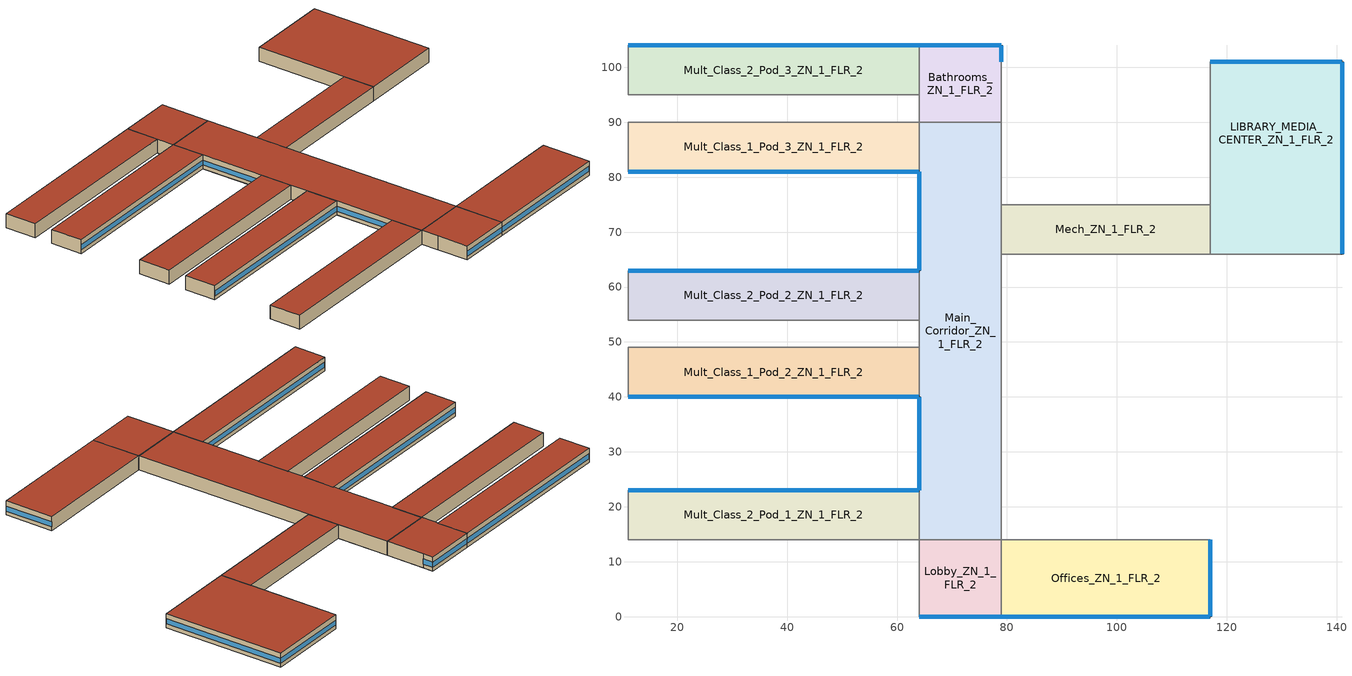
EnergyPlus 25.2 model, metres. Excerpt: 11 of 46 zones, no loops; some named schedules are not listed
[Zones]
Mult_Class_2_Pod_1_ZN_1_FLR_2
 floor to Mult_Class_2_Pod_1_ZN_1_FLR_1 (int_slab_floor): 11,23 64,23 64,14 11,14 z4
 wall outside (nonres_ext_wall_top): 64,23 11,23 z4:8
 wall to Corridor_Pod_1_ZN_1_FLR_2 (int_wall): 11,14 64,14 z4:8
 wall to Main_Corridor_ZN_1_FLR_2 (int_wall): 64,14 64,23 z4:8
 wall to Corner_Class_2_Pod_1_ZN_1_FLR_2 (int_wall): 11,23 11,14 z4:8
 window (NonresWindow_U_0.369_SHGC_0.357): 63.95,23 11.05,23 z5.1:6.5
 roof outside (nonres_roof): 11,14 64,14 64,23 11,23 z8
Mult_Class_1_Pod_2_ZN_1_FLR_2
 floor to Mult_Class_1_Pod_2_ZN_1_FLR_1 (int_slab_floor): 11,49 64,49 64,40 11,40 z4
 wall outside (nonres_ext_wall_top): 11,40 64,40 z4:8
 wall to Main_Corridor_ZN_1_FLR_2 (int_wall): 64,40 64,49 z4:8
 wall to Corridor_Pod_2_ZN_1_FLR_2 (int_wall): 64,49 11,49 z4:8
 wall to Corner_Class_1_Pod_2_ZN_1_FLR_2 (int_wall): 11,49 11,40 z4:8
 window (NonresWindow_U_0.369_SHGC_0.357): 11.05,40 63.95,40 z5.1:6.5
 roof outside (nonres_roof): 11,40 64,40 64,49 11,49 z8
Mult_Class_2_Pod_2_ZN_1_FLR_2
 floor to Mult_Class_2_Pod_2_ZN_1_FLR_1 (int_slab_floor): 11,63 64,63 64,54 11,54 z4
 wall outside (nonres_ext_wall_top): 64,63 11,63 z4:8
 wall to Corridor_Pod_2_ZN_1_FLR_2 (int_wall): 11,54 64,54 z4:8
 wall to Main_Corridor_ZN_1_FLR_2 (int_wall): 64,54 64,63 z4:8
 wall to Corner_Class_2_Pod_2_ZN_1_FLR_2 (int_wall): 11,63 11,54 z4:8
 window (NonresWindow_U_0.369_SHGC_0.357): 63.95,63 11.05,63 z5.1:6.5
 roof outside (nonres_roof): 11,54 64,54 64,63 11,63 z8
Mult_Class_1_Pod_3_ZN_1_FLR_2
 floor to Mult_Class_1_Pod_3_ZN_1_FLR_1 (int_slab_floor): 11,90 64,90 64,81 11,81 z4
 wall outside (nonres_ext_wall_top): 11,81 64,81 z4:8
 wall to Main_Corridor_ZN_1_FLR_2 (int_wall): 64,81 64,90 z4:8
 wall to Corridor_Pod_3_ZN_1_FLR_2 (int_wall): 64,90 11,90 z4:8
 wall to Corner_Class_1_Pod_3_ZN_1_FLR_2 (int_wall): 11,90 11,81 z4:8
 window (NonresWindow_U_0.369_SHGC_0.357): 11.05,81 63.95,81 z5.1:6.5
 roof outside (nonres_roof): 11,81 64,81 64,90 11,90 z8
Mult_Class_2_Pod_3_ZN_1_FLR_2
 floor to Mult_Class_2_Pod_3_ZN_1_FLR_1 (int_slab_floor): 11,104 64,104 64,95 11,95 z4
 wall outside (nonres_ext_wall_top): 64,104 11,104 z4:8
 wall to Corridor_Pod_3_ZN_1_FLR_2 (int_wall): 11,95 64,95 z4:8
 wall to Bathrooms_ZN_1_FLR_2 (int_wall): 64,95 64,104 z4:8
 wall to Corner_Class_2_Pod_3_ZN_1_FLR_2 (int_wall): 11,104 11,95 z4:8
 window (NonresWindow_U_0.369_SHGC_0.357): 63.95,104 11.05,104 z5.1:6.5
 roof outside (nonres_roof): 11,95 64,95 64,104 11,104 z8
Main_Corridor_ZN_1_FLR_2
 floor to Main_Corridor_ZN_1_FLR_1 (int_slab_floor): 64,90 79,90 79,14 64,14 z4
 wall outside (nonres_ext_wall_top): 64,81 64,63 / 64,40 64,23 z4:8
 wall to Lobby_ZN_1_FLR_2 (int_wall): 64,14 79,14 z4:8
 wall to Gym_ZN_1_FLR_1 (int_wall): 79,14 79,66 z4:8
 wall to Mech_ZN_1_FLR_2 (int_wall): 79,66 79,75 z4:8
 wall to Auditorium_ZN_1_FLR_1 (int_wall): 79,75 79,90 z4:8
 wall to Bathrooms_ZN_1_FLR_2 (int_wall): 79,90 64,90 z4:8
 wall to Corridor_Pod_2_ZN_1_FLR_2 (int_wall): 64,54 64,49 z4:8
 window (NonresWindow_U_0.369_SHGC_0.357): 64,80.95 64,63.05 / 64,39.95 64,23.05 z5.1:6.51
 roof outside (nonres_roof): 64,14 79,14 79,90 64,90 z8
Lobby_ZN_1_FLR_2
 floor to Lobby_ZN_1_FLR_1 (int_slab_floor): 64,14 79,14 79,0 64,0 z4
 wall outside (nonres_ext_wall_top): 64,0 79,0 z4:8
 wall to Offices_ZN_1_FLR_2 (int_wall): 79,0 79,14 z4:8
 wall to Corridor_Pod_1_ZN_1_FLR_2 (int_wall): 64,14 64,9 z4:8
 wall to Mult_Class_1_Pod_1_ZN_1_FLR_2 (int_wall): 64,9 64,0 z4:8
 window (NonresWindow_U_0.369_SHGC_0.357): 64.05,0 78.95,0 z5.1:6.51
 roof outside (nonres_roof): 64,0 79,0 79,14 64,14 z8
Bathrooms_ZN_1_FLR_2
 floor to Bathrooms_ZN_1_FLR_1 (int_slab_floor): 64,104 79,104 79,90 64,90 z4
 wall outside (nonres_ext_wall_top): 79,101 79,104 64,104 z4:8
 wall to Auditorium_ZN_1_FLR_1 (int_wall): 79,90 79,101 z4:8
 wall to Corridor_Pod_3_ZN_1_FLR_2 (int_wall): 64,95 64,90 z4:8
 window (NonresWindow_U_0.369_SHGC_0.357): 79,101.05 79,103.95 z5.1:6.55; 78.95,104 64.05,104 z5.1:6.51
 roof outside (nonres_roof): 64,90 79,90 79,104 64,104 z8
Offices_ZN_1_FLR_2
 floor to Offices_ZN_1_FLR_1 (int_slab_floor): 79,14 117,14 117,0 79,0 z4
 wall outside (nonres_ext_wall_top): 79,0 117,0 117,14 z4:8
 wall to Gym_ZN_1_FLR_1 (int_wall): 117,14 79,14 z4:8
 window (NonresWindow_U_0.369_SHGC_0.357): 79.05,0 116.95,0 z5.1:6.5; 117,0.05 117,13.95 z5.1:6.51
 roof outside (nonres_roof): 79,0 117,0 117,14 79,14 z8
LIBRARY_MEDIA_CENTER_ZN_1_FLR_2
 floor to Kitchen_ZN_1_FLR_1 (int_slab_floor): 117,75 141,75 141,66 117,66 z4
 floor to Cafeteria_ZN_1_FLR_1 (int_slab_floor): 117,101 141,101 141,75 117,75 z4
 wall outside (nonres_ext_wall_top): 141,66 141,101 117,101 z4:8
 wall to Aux_Gym_ZN_1_FLR_1 (int_wall): 117,66 141,66 z4:8
 wall to Mech_ZN_1_FLR_2 (int_wall): 117,75 117,66 z4:8
 wall to Auditorium_ZN_1_FLR_1 (int_wall): 117,101 117,75 z4:8
 window (NonresWindow_U_0.369_SHGC_0.357): 141,66.05 141,100.95 z5.1:6.5; 140.95,101 117.05,101 z5.1:6.51
 roof outside (nonres_roof): 117,66 141,66 141,101 117,101 z8
Mech_ZN_1_FLR_2
 floor to Mech_ZN_1_FLR_1 (int_slab_floor): 79,75 117,75 117,66 79,66 z4
 wall to Gym_ZN_1_FLR_1 (int_wall): 79,66 117,66 z4:8
 wall to Auditorium_ZN_1_FLR_1 (int_wall): 117,75 79,75 z4:8
 roof outside (nonres_roof): 79,66 117,66 117,75 79,75 z8
[Building]
SchoolSecondary: North Axis=0; Terrain=City; Loads Convergence Tolerance Value=0.04; Temperature Convergence Tolerance Value=0.2; Solar Distribution=FullInteriorAndExterior; Maximum Number of Warmup Days=50; Minimum Number of Warmup Days=6
[Site:Location]
Albuquerque.Intl.Sunport_NM_USA WMO=723650: Latitude=35.04; Longitude=-106.62; Time Zone=-7; Elevation=1620
[SizingPeriod:DesignDay] Day of Month=21; DryBulb Temperature Range Modifier Type=DefaultMultipliers; Humidity Condition Type=Wetbulb; Barometric Pressure=83318; Rain Indicator=No; Snow Indicator=No; Daylight Saving Time Indicator=No
Name | Month | Day Type | Maximum DryBulb Temperature | Daily DryBulb Temperature Range | Wetbulb or DewPoint at Maximum DryBulb | Wind Speed | Wind Direction | Solar Model Indicator | Sky Clearness | ASHRAE Clear Sky Optical Depth for Beam Irradiance taub | ASHRAE Clear Sky Optical Depth for Diffuse Irradiance taud
Albuquerque.Intl.Sunport_NM_USA Ann Htg 99.6% Condns DB | 12 | WinterDesignDay | -7.9 | 0 | -7.9 | 3.2 | 0 | ASHRAEClearSky | 0
Albuquerque.Intl.Sunport_NM_USA Ann Clg .4% Condns DB=>MWB | 7 | SummerDesignDay | 35.1 | 13.5 | 15.7 | 4.4 | 220 | ASHRAETau |  | 0.463 | 1.887
[Site:GroundTemperature:FCfactorMethod]
January Ground Temperature=13.7; February Ground Temperature=7; March Ground Temperature=2.1; April Ground Temperature=2.6; May Ground Temperature=4.3; June Ground Temperature=8.8; July Ground Temperature=13.9; August Ground Temperature=17.8; September Ground Temperature=23.2; October Ground Temperature=25.6; November Ground Temperature=24.1; December Ground Temperature=20.5
[Site:WaterMainsTemperature]
Calculation Method=CORRELATION; Annual Average Outdoor Air Temperature=13.6333; Maximum Difference In Monthly Average Outdoor Air Temperatures=23.5
[Material]
Name | Roughness | Thickness | Conductivity | Density | Specific Heat | Thermal Absorptance | Solar Absorptance | Visible Absorptance
Std Wood 6inch | MediumSmooth | 0.15 | 0.12 | 540 | 1210 | 0.9 | 0.7 | 0.7
F07 25mm stucco | Smooth | 0.0254 | 0.72 | 1856 | 840 | 0.9 | 0.7 | 0.7
F08 Metal surface | Smooth | 0.0008 | 45.28 | 7824 | 500
F13 Built-up roofing | Rough | 0.0095 | 0.16 | 1120 | 1460 | 0.9 | 0.77
G01 13mm gypsum board | Smooth | 0.0127 | 0.16 | 800 | 1090 | 0.9 | 0.7 | 0.5
G01 16mm gypsum board | MediumSmooth | 0.0159 | 0.16 | 800 | 1090
100mm Normalweight concrete floor | MediumRough | 0.1016 | 2.31 | 2322 | 832
[Material:NoMass] Thermal Absorptance=0.9; Solar Absorptance=0.7
Name | Roughness | Thermal Resistance | Visible Absorptance
CP02 CARPET PAD | VeryRough | 0.21648 | 0.8
Nonres_Roof_Insulation | MediumSmooth | 5.30668 | 0.7
Nonres_Exterior_Wall_Insulation_top | MediumSmooth | 1.20595 | 0.7
[WindowMaterial:SimpleGlazingSystem]
Nonres Window Glazing Layer: UFactor=2.09528; Solar Heat Gain Coefficient=0.357; Visible Transmittance=0.3927
[Construction]
InteriorFurnishings: Std Wood 6inch
int_wall: G01 13mm gypsum board, G01 13mm gypsum board
int_slab_floor: 100mm Normalweight concrete floor, CP02 CARPET PAD
nonres_roof: F13 Built-up roofing, Nonres_Roof_Insulation, F08 Metal surface
nonres_ext_wall_top: F07 25mm stucco, G01 16mm gypsum board, Nonres_Exterior_Wall_Insulation_top, G01 16mm gypsum board
NonresWindow_U_0.369_SHGC_0.357: Nonres Window Glazing Layer
[Zone] Type=1; Multiplier=1; Ceiling Height=4; Floor Area=autocalculate; Part of Total Floor Area=Yes
Name | Volume
Mult_Class_2_Pod_1_ZN_1_FLR_2; Mult_Class_1_Pod_2_ZN_1_FLR_2; Mult_Class_2_Pod_2_ZN_1_FLR_2; Mult_Class_1_Pod_3_ZN_1_FLR_2; Mult_Class_2_Pod_3_ZN_1_FLR_2 | 1908
Main_Corridor_ZN_1_FLR_2 | 4560
Lobby_ZN_1_FLR_2; Bathrooms_ZN_1_FLR_2 | 840
Offices_ZN_1_FLR_2 | 2128
LIBRARY_MEDIA_CENTER_ZN_1_FLR_2 | 3360
Mech_ZN_1_FLR_2 | 1368
[InternalMass] Construction=InteriorFurnishings
Name | Zone or ZoneList | Surface Area
Mult_Class_2_Pod_1_ZN_1_FLR_2_InternalMass_1 | Mult_Class_2_Pod_1_ZN_1_FLR_2 | 954
Mult_Class_1_Pod_2_ZN_1_FLR_2_InternalMass_1 | Mult_Class_1_Pod_2_ZN_1_FLR_2 | 954
Mult_Class_2_Pod_2_ZN_1_FLR_2_InternalMass_1 | Mult_Class_2_Pod_2_ZN_1_FLR_2 | 954
Mult_Class_1_Pod_3_ZN_1_FLR_2_InternalMass_1 | Mult_Class_1_Pod_3_ZN_1_FLR_2 | 954
Mult_Class_2_Pod_3_ZN_1_FLR_2_InternalMass_1 | Mult_Class_2_Pod_3_ZN_1_FLR_2 | 954
Main_Corridor_ZN_1_FLR_2_InternalMass_1 | Main_Corridor_ZN_1_FLR_2 | 2280
Lobby_ZN_1_FLR_2_InternalMass_1 | Lobby_ZN_1_FLR_2 | 420
Bathrooms_ZN_1_FLR_2_InternalMass_1 | Bathrooms_ZN_1_FLR_2 | 420
Offices_ZN_1_FLR_2_InternalMass_1 | Offices_ZN_1_FLR_2 | 1064
LIBRARY_MEDIA_CENTER_ZN_1_FLR_2_InternalMass_1 | LIBRARY_MEDIA_CENTER_ZN_1_FLR_2 | 1680
Mech_ZN_1_FLR_2_InternalMass_1 | Mech_ZN_1_FLR_2 | 684
[People] Fraction Radiant=0.3; Sensible Heat Fraction=AUTOCALCULATE; Activity Level Schedule=ACTIVITY_SCH; Enable ASHRAE 55 Comfort Warnings=No; Mean Radiant Temperature Calculation Type=EnclosureAveraged; Work Efficiency Schedule=WORK_EFF_SCH; Clothing Insulation Calculation Method=ClothingInsulationSchedule; Clothing Insulation Schedule=CLOTHING_SCH; Air Velocity Schedule=AIR_VELO_SCH; Thermal Comfort Model 1 Type=FANGER
Name | Zone or ZoneList or Space or SpaceList | Number of People Schedule | Number of People Calculation Method | Floor Area per Person | Number of People
Mult_Class_2_Pod_1_ZN_1_FLR_2 | Mult_Class_2_Pod_1_ZN_1_FLR_2 | BLDG_OCC_SCH | Area/Person | 2.654
Mult_Class_1_Pod_2_ZN_1_FLR_2 | Mult_Class_1_Pod_2_ZN_1_FLR_2 | BLDG_OCC_SCH | Area/Person | 2.654
Mult_Class_2_Pod_2_ZN_1_FLR_2 | Mult_Class_2_Pod_2_ZN_1_FLR_2 | BLDG_OCC_SCH | Area/Person | 2.654
Mult_Class_1_Pod_3_ZN_1_FLR_2 | Mult_Class_1_Pod_3_ZN_1_FLR_2 | BLDG_OCC_SCH_Extend | Area/Person | 2.654
Mult_Class_2_Pod_3_ZN_1_FLR_2 | Mult_Class_2_Pod_3_ZN_1_FLR_2 | BLDG_OCC_SCH_Extend | Area/Person | 2.654
Bathrooms_ZN_1_FLR_2 | Bathrooms_ZN_1_FLR_2 | BLDG_OCC_SCH | People |  | 11.304
Offices_ZN_1_FLR_2 | Offices_ZN_1_FLR_2 | BLDG_OCC_SCH_Offices_w_SB | Area/Person | 18.579
LIBRARY_MEDIA_CENTER_ZN_1_FLR_2 | LIBRARY_MEDIA_CENTER_ZN_1_FLR_2 | BLDG_OCC_SCH | Area/Person | 9.289
Mech_ZN_1_FLR_2 | Mech_ZN_1_FLR_2 | BLDG_OCC_SCH | People |  | 5.552
LOBBY_ZN_1_FLR_2 | LOBBY_ZN_1_FLR_2 | BLDG_OCC_SCH | People |  | 22.607
MAIN_CORRIDOR_ZN_1_FLR_2 | MAIN_CORRIDOR_ZN_1_FLR_2 | BLDG_OCC_SCH | People |  | 61.361
[Lights] Design Level Calculation Method=Watts/Area; Return Air Fraction=0; Fraction Radiant=0.37; Fraction Visible=0.2; Fraction Replaceable=1; EndUse Subcategory=LightsWired; Return Air Fraction Calculated from Plenum Temperature=No
Name | Zone or ZoneList or Space or SpaceList | Schedule | Watts per Floor Area
Mult_Class_2_Pod_1_ZN_1_FLR_2_Lights | Mult_Class_2_Pod_1_ZN_1_FLR_2 | ltg_sch_classroom | 7.42257
Mult_Class_1_Pod_2_ZN_1_FLR_2_Lights | Mult_Class_1_Pod_2_ZN_1_FLR_2 | ltg_sch_classroom | 7.42257
Mult_Class_2_Pod_2_ZN_1_FLR_2_Lights | Mult_Class_2_Pod_2_ZN_1_FLR_2 | ltg_sch_classroom | 7.42257
Mult_Class_1_Pod_3_ZN_1_FLR_2_Lights | Mult_Class_1_Pod_3_ZN_1_FLR_2 | ltg_sch_classroom | 7.42257
Mult_Class_2_Pod_3_ZN_1_FLR_2_Lights | Mult_Class_2_Pod_3_ZN_1_FLR_2 | ltg_sch_classroom | 7.42257
Main_Corridor_ZN_1_FLR_2_Lights | Main_Corridor_ZN_1_FLR_2 | ltg_sch_corridor | 4.299174
Lobby_ZN_1_FLR_2_Lights | Lobby_ZN_1_FLR_2 | ltg_sch_lobby | 7.750008
Bathrooms_ZN_1_FLR_2_Lights | Bathrooms_ZN_1_FLR_2 | ltg_sch_bath | 7.168761
Offices_ZN_1_FLR_2_Lights | Offices_ZN_1_FLR_2 | ltg_sch_office | 6.416874
LIBRARY_MEDIA_CENTER_ZN_1_FLR_2_Lights | LIBRARY_MEDIA_CENTER_ZN_1_FLR_2 | ltg_sch_library | 10.5013
Mech_ZN_1_FLR_2_Lights | Mech_ZN_1_FLR_2 | ltg_sch_mechanical | 6.878133
[ElectricEquipment] Schedule=BLDG_EQUIP_SCH; Design Level Calculation Method=EquipmentLevel; Fraction Latent=0; Fraction Radiant=0.5; Fraction Lost=0; EndUse Subcategory=MiscPlug
Name | Zone or ZoneList or Space or SpaceList | Design Level
Mult_Class_2_Pod_1_ZN_1_FLR_2_PlugMisc_Equip | Mult_Class_2_Pod_1_ZN_1_FLR_2 | 4770
Mult_Class_1_Pod_2_ZN_1_FLR_2_PlugMisc_Equip | Mult_Class_1_Pod_2_ZN_1_FLR_2 | 4770
Mult_Class_2_Pod_2_ZN_1_FLR_2_PlugMisc_Equip | Mult_Class_2_Pod_2_ZN_1_FLR_2 | 4770
Mult_Class_1_Pod_3_ZN_1_FLR_2_PlugMisc_Equip | Mult_Class_1_Pod_3_ZN_1_FLR_2 | 9540
Mult_Class_2_Pod_3_ZN_1_FLR_2_PlugMisc_Equip | Mult_Class_2_Pod_3_ZN_1_FLR_2 | 9540
Main_Corridor_ZN_1_FLR_2_PlugMisc_Equip | Main_Corridor_ZN_1_FLR_2 | 4560
Lobby_ZN_1_FLR_2_PlugMisc_Equip | Lobby_ZN_1_FLR_2 | 840
Bathrooms_ZN_1_FLR_2_PlugMisc_Equip | Bathrooms_ZN_1_FLR_2 | 840
Offices_ZN_1_FLR_2_PlugMisc_Equip | Offices_ZN_1_FLR_2 | 5745.6
LIBRARY_MEDIA_CENTER_ZN_1_FLR_2_PlugMisc_Equip | LIBRARY_MEDIA_CENTER_ZN_1_FLR_2 | 8400
Mech_ZN_1_FLR_2_PlugMisc_Equip | Mech_ZN_1_FLR_2 | 1368
[ZoneInfiltration:DesignFlowRate] Schedule=INFIL_SCH_PNNL; Design Flow Rate Calculation Method=Flow/ExteriorWallArea; Flow Rate per Exterior Surface Area=0.000569572; Constant Term Coefficient=0; Temperature Term Coefficient=0; Velocity Term Coefficient=0.224; Velocity Squared Term Coefficient=0
Name | Zone or ZoneList or Space or SpaceList
Mult_Class_2_Pod_1_ZN_1_FLR_2_Infiltration | Mult_Class_2_Pod_1_ZN_1_FLR_2
Mult_Class_1_Pod_2_ZN_1_FLR_2_Infiltration | Mult_Class_1_Pod_2_ZN_1_FLR_2
Mult_Class_2_Pod_2_ZN_1_FLR_2_Infiltration | Mult_Class_2_Pod_2_ZN_1_FLR_2
Mult_Class_1_Pod_3_ZN_1_FLR_2_Infiltration | Mult_Class_1_Pod_3_ZN_1_FLR_2
Mult_Class_2_Pod_3_ZN_1_FLR_2_Infiltration | Mult_Class_2_Pod_3_ZN_1_FLR_2
Main_Corridor_ZN_1_FLR_2_Infiltration | Main_Corridor_ZN_1_FLR_2
Lobby_ZN_1_FLR_2_Infiltration | Lobby_ZN_1_FLR_2
Bathrooms_ZN_1_FLR_2_Infiltration | Bathrooms_ZN_1_FLR_2
Offices_ZN_1_FLR_2_Infiltration | Offices_ZN_1_FLR_2
LIBRARY_MEDIA_CENTER_ZN_1_FLR_2_Infiltration | LIBRARY_MEDIA_CENTER_ZN_1_FLR_2
Mech_ZN_1_FLR_2_Infiltration | Mech_ZN_1_FLR_2
[Exterior:Lights] Control Option=AstronomicalClock; EndUse Subcategory=General
Name | Schedule | Design Level
Exterior_Lights_a | Exterior_lighting_schedule_a | 453.7
Exterior_Lights_b | Exterior_lighting_schedule_b_2016 | 2195.85
Exterior_Lights_c | Exterior_lighting_schedule_c_2016 | 2015.29
[HVACTemplate:Zone:VRF] Template VRF System=VRF_System_1; Heating Outdoor Air Flow Rate=Autosize; No Load Outdoor Air Flow Rate=Autosize; Outdoor Air Method=Autosize; Outdoor Air Flow Rate per Person=Autosize; Cooling Coil Type=Autosize; Cooling Coil Availability Schedule=Autosize; Heat Pump Heating Coil Type=Autosize; Zone Terminal Unit On Parasitic Electric Energy Use=Autosize; Zone Terminal Unit Off Parasitic Electric Energy Use=-5
Mult_Class_2_Pod_1_ZN_1_FLR_2; Mult_Class_1_Pod_2_ZN_1_FLR_2; Mult_Class_2_Pod_2_ZN_1_FLR_2
[ZoneControl:Thermostat] Control Type Schedule=ThermostatSetpoint:DualSetpoint; Control 1=Htg-SetP-Sch
Name | Zone or ZoneList
Thermostat_Mult_Class_2_Pod_1_ZN_1_FLR_2 | Mult_Class_2_Pod_1_ZN_1_FLR_2
Thermostat_Mult_Class_1_Pod_2_ZN_1_FLR_2 | Mult_Class_1_Pod_2_ZN_1_FLR_2
Thermostat_Mult_Class_2_Pod_2_ZN_1_FLR_2 | Mult_Class_2_Pod_2_ZN_1_FLR_2
Thermostat_Mult_Class_1_Pod_3_ZN_1_FLR_2 | Mult_Class_1_Pod_3_ZN_1_FLR_2
Thermostat_Mult_Class_2_Pod_3_ZN_1_FLR_2 | Mult_Class_2_Pod_3_ZN_1_FLR_2
Thermostat_Main_Corridor_ZN_1_FLR_2 | Main_Corridor_ZN_1_FLR_2
Thermostat_Lobby_ZN_1_FLR_2 | Lobby_ZN_1_FLR_2
Thermostat_Bathrooms_ZN_1_FLR_2 | Bathrooms_ZN_1_FLR_2
Thermostat_Offices_ZN_1_FLR_2 | Offices_ZN_1_FLR_2
Thermostat_LIBRARY_MEDIA_CENTER_ZN_1_FLR_2 | LIBRARY_MEDIA_CENTER_ZN_1_FLR_2
[Schedule:Compact]
BLDG_OCC_SCH: Through: 6/15, For: Weekdays, Until: 08:00, 0, Until: 16:00, 0.95, Until: 21:00, 0.15, Until: 24:00, 0, For: SummerDesignDay, Until: 08:00, 1e-09, Until: 16:00, 0.95, Until: 21:00, 0.15, Until: 24:00, 1e-09, For: WeekEnds WinterDesignDay Holidays AllOtherDays, Until: 24:00, 0, Through: 9/15, For: Weekdays, Until: 08:00, 0, Until: 16:00, 0.15, Until: 21:00, 0.15, Until: 24:00, 0, For: SummerDesignDay, Until: 24:00, 0.95, For: WeekEnds WinterDesignDay Holidays AllOtherDays, Until: 24:00, 0, Through: 12/31, For: Weekdays, Until: 08:00, 0, Until: 16:00, 0.95, Until: 21:00, 0.15, Until: 24:00, 0, For: SummerDesignDay, Until: 08:00, 1e-09, Until: 16:00, 0.95, Until: 21:00, 0.15, Until: 24:00, 1e-09, For: WeekEnds WinterDesignDay Holidays AllOtherDays, Until: 24:00, 0
BLDG_OCC_SCH_Extend: Through: 6/30, For: Weekdays, Until: 08:00, 0, Until: 16:00, 0.95, Until: 21:00, 0.95, Until: 24:00, 0, For: SummerDesignDay, Until: 08:00, 1e-09, Until: 16:00, 0.95, Until: 21:00, 0.95, Until: 24:00, 1e-09, For: WeekEnds WinterDesignDay Holidays AllOtherDays, Until: 24:00, 0, Through: 9/1, For: Weekdays, Until: 08:00, 0, Until: 17:00, 0.5, Until: 21:00, 0.5, Until: 24:00, 0, For: SummerDesignDay, Until: 24:00, 0.95, For: WeekEnds WinterDesignDay Holidays AllOtherDays, Until: 24:00, 0, Through: 12/31, For: Weekdays, Until: 08:00, 0, Until: 17:00, 0.95, Until: 21:00, 0.95, Until: 24:00, 0, For: SummerDesignDay, Until: 08:00, 1e-09, Until: 17:00, 0.95, Until: 21:00, 0.95, Until: 24:00, 1e-09, For: WeekEnds WinterDesignDay Holidays AllOtherDays, Until: 24:00, 0
WORK_EFF_SCH: Through: 12/31, For: AllDays, Until: 24:00, 0
AIR_VELO_SCH: Through: 12/31, For: AllDays, Until: 24:00, 0.2
CLOTHING_SCH: Through: 04/30, For: AllDays, Until: 24:00, 1.1, Through: 09/30, For: AllDays, Until: 24:00, 0.6, Through: 12/31, For: AllDays, Until: 24:00, 1.1
ACTIVITY_SCH: Through: 12/31, For: AllDays, Until: 24:00, 120
